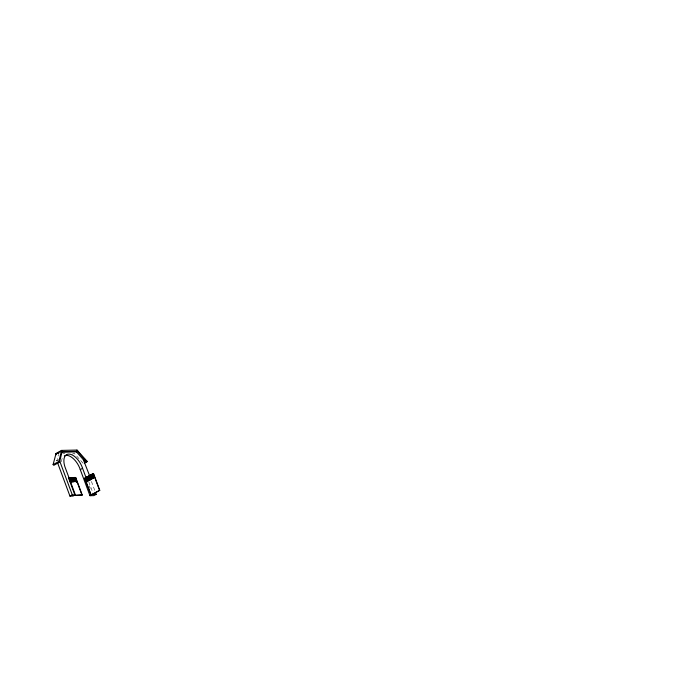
<?xml version="1.0" encoding="UTF-8"?>
<svg xmlns="http://www.w3.org/2000/svg" width="684" height="684" viewBox="0 0 684 684"><rect width="100%" height="100%" fill="white"/><g stroke="black" fill="none" stroke-linecap="round" stroke-linejoin="round"><path stroke-width="0.51" stroke-dasharray="3.42 2.56" d="M56.165 460.195L56.866 460.888L58.533 454.415M56.866 460.888L59.183 459.605M72.333 454.159L74.154 453.159L83.525 463.786M62.877 453.398L64.929 453.355M91.434 481.459L94.751 490.377M88.749 481.741L93.537 494.618M89.048 485.717L90.126 488.615M61.56 461.743A14.706 7.823 61.2 0 1 62.33 458.118"/><path stroke-width="1.03" d="M53.096 464.624L56.062 453.449L61.611 450.397L62.09 451.662L59.542 462.153L53.805 465.308L53.096 464.624L58.841 461.461L61.611 450.397L77.001 450.063L87.15 461.349L84.303 463.359M86.911 461.922L77.472 451.337L62.09 451.662L61.09 452.218L76.471 451.885L77.719 450.756M84.636 458.494L83.328 459.657L91.015 479.339M82.2 494.951L74.693 495.421L82.2 494.951L75.779 477.697L69.204 477.817M85.406 462.307L87.15 461.349M64.305 455.912A14.706 7.823 61.2 0 1 80.259 469.592L82.576 468.318L87.612 481.852M84.636 478.278L91.109 495.062L84.636 478.278L93.52 473.508L99.77 490.3L89.963 495.695L80.259 469.592M93.52 473.508L84.713 478.467L85.243 478.287L86.304 481.929L85.269 478.159L85.739 478.013L86.8 481.656L86.013 481.972M86.988 477.338C87.826 477.235 88.51 481.04 88.287 480.835C84.996 473.302 88.322 479.005 87.569 481.117C86.107 471.934 86.184 482.1 87.543 481.245M87.732 476.928L88.783 480.57L87.732 476.928L87.253 477.064L88.783 480.57M87.98 476.791C91.682 487.649 85.209 469.78 89.202 479.279M88.475 476.517L90.023 479.886L89.553 480.023L88.245 476.517L89.775 480.023L89.057 480.296M88.971 476.244L90.271 479.749M89.715 475.833L89.245 475.979L90.767 479.475M89.963 475.696C93.674 486.555 87.193 468.694 91.186 478.193M90.707 475.286L90.237 475.431L91.759 478.928M94.503 477.423C91.938 471.763 93.007 473.773 94.007 477.697M86.577 481.664L87.048 481.519L85.987 477.877M88.561 480.57L89.031 480.433M90.049 479.749L90.519 479.612M91.04 479.21L91.511 479.065M91.536 478.937L92.007 478.791L90.733 475.158M92.776 478.253L92.998 478.244M93.024 478.116C92.297 472.567 90.698 474.021 93.272 477.979C92.502 475.183 91.4 470.036 93.759 477.834M92.502 478.518C91.408 479.612 90.758 469.096 92.75 478.381M57.593 462.846L69.965 496.122L72.282 494.848L75.325 494.78L65.621 468.677A14.706 7.823 61.2 0 1 68.733 454.082A14.706 7.823 61.2 0 1 82.576 468.318M75.325 494.78L73.008 496.062L69.965 496.122M90.878 495.062L99.77 490.3M95.486 492.352L96.222 494.335L93.905 495.609L89.963 495.695M75.779 477.697L68.58 477.996L74.641 494.293M69.417 478.013L70.025 478.133L69.417 478.013L70.734 481.758L72.188 481.698L70.854 478.099L70.255 477.979L71.281 480.724M69.836 477.996L70.435 478.116L69.836 477.996L71.162 481.741L70.042 477.988M72.812 481.681L71.512 477.928L72.085 478.048L73.427 481.656L72.461 481.604M73.821 477.834C77.147 485.888 73.273 478.894 74.146 477.971L75.189 481.493M75.001 478.714C79.977 491.215 71.769 468.634 76.446 481.442M75.556 477.757L75.505 477.765M68.562 478.048L69.195 478.167L68.776 478.039M69.606 478.15L68.981 478.031L69.606 478.15L70.555 481.681M70.255 477.979L70.854 478.099M71.264 478.082C69.725 477.022 74.214 482.075 72.042 481.621M71.649 478.851L73.017 481.673L71.675 478.065L71.093 477.945M72.085 478.048L71.512 477.928M71.931 477.911L72.504 478.031L73.838 481.639L72.88 481.587M72.35 477.894C74.411 478.877 74.949 485.221 72.906 478.8M72.769 477.877C74.582 478.338 75.035 484.375 73.667 479.698M74.77 481.51L73.735 477.988L73.197 477.859M74.146 477.971L73.615 477.842M74.034 477.825L75.898 481.553L73.718 481.553M74.453 477.808L74.659 477.8M75.385 477.919L74.872 477.791M69.93 481.707L70.136 481.698M71.196 481.656L72.188 481.698M75.813 481.468L76.865 481.425M93.204 473.918L94.255 477.56M90.211 475.56L91.288 479.074M89.219 476.107L90.297 479.612M88.723 476.38L89.801 479.886M88.227 476.654L89.305 480.159M87.236 477.201L88.313 480.707M86.235 477.748L87.295 481.382M92.28 494.421L96.222 494.335M72.607 481.69L71.221 478.868M74.137 481.536L73.12 478.013M74.556 481.519L73.735 477.988M76.232 481.451L75.078 477.783M62.09 451.662L61.389 450.978L55.831 454.031L56.533 454.723L56.062 453.449M58.072 452.799L58.773 453.492M58.841 461.461L59.542 462.153M76.471 451.885L85.842 462.512M93.298 473.516L99.539 490.3M92.255 478.655L90.981 475.021L90.485 475.294L91.784 478.8M87.501 476.928L88.809 480.433M77.001 450.063L77.472 451.337M75.479 477.56L82.012 495.122M74.77 477.945L76.104 481.545M74.359 477.962L75.693 481.562L74.376 478.74M72.709 478.022L74.043 481.63M72.29 478.039L73.633 481.647L72.273 478.826M71.726 477.919L73.222 481.664M71.059 478.09L72.393 481.69M70.649 478.107L71.982 481.707M70.469 477.971L71.777 481.716L70.23 478.125M69.623 478.005L70.991 481.664M69.537 478.937L70.221 480.766M68.981 478.176L70.324 481.775M59.542 460.597L72.282 494.848"/></g></svg>
